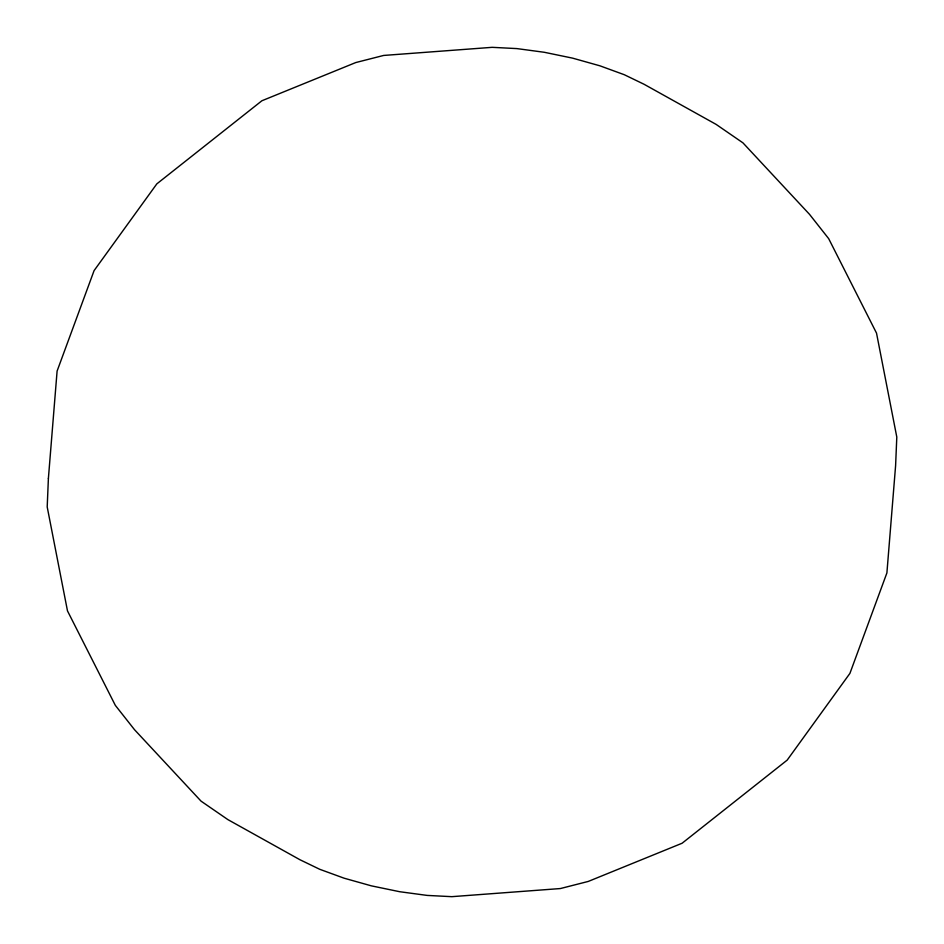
<?xml version="1.0" encoding="UTF-8"?>
<svg xmlns="http://www.w3.org/2000/svg" width="944" height="944" viewBox="0 0 944 944"><rect width="100%" height="100%" fill="white"/><g stroke="black" fill="none" stroke-linecap="round" stroke-linejoin="round"><path stroke-width="1.42" d="M48.392 478.419L47.2 506.94L67.484 610.886L115.333 705.369L134.508 729.688L201.06 801.149L227.87 819.604L299.944 859.736L319.733 869.294L344.1 878.191L371.37 885.85L399.69 891.714L427.125 895.408L451.81 896.67L560.37 888.552L588.254 881.436L682.099 843.24L787.178 760.121L849.919 673.379L886.9 572.925L895.608 465.581L896.8 437.06L876.516 333.114L828.667 238.631L809.492 214.312L742.94 142.851L716.13 124.396L644.056 84.264L624.267 74.706L599.9 65.809L572.63 58.15L544.31 52.286L516.875 48.592L492.19 47.33L383.63 55.448L355.746 62.564L261.901 100.76L156.822 183.879L94.081 270.621L57.1 371.075L48.392 478.419"/></g></svg>
